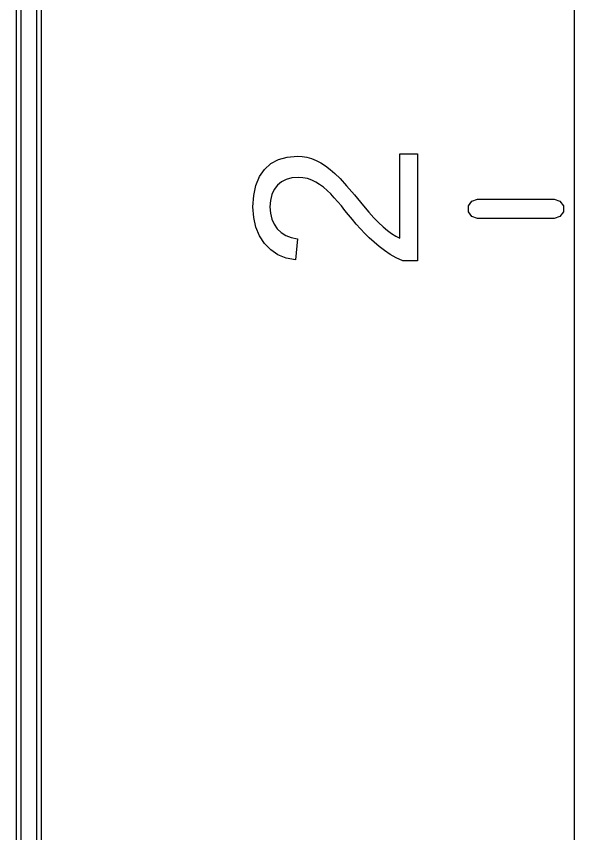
# Model space of a CAD drawing. Header units: metres. Extents: x -91 to 100, y 0 to 828.
# Drawn here: x -43.6 to 0, y 234.1 to 298.1 of the extents above; entities that cross this region are included whole.
import ezdxf

# ---------------------------------------------------------------- set-up
doc = ezdxf.new("R2010")
doc.units = ezdxf.units.M

msp = doc.modelspace()

# ---------------------------------------------------------------- linework, layer by layer
for p, q in [((-43.6374, 201.592), (-43.6374, 347.244)), ((-42.0499, 199.528), (-42.0499, 347.244)), ((-43.2846, 347.076), (-43.2846, 201.687)), ((-41.6971, 347.076), (-41.6971, 198.727)), ((0, 180.28), (0, 323.81)), ((-22.4571, 287.049), (-21.6734, 287.114)), ((-21.6734, 287.114), (-21.3056, 287.093)), ((-21.3056, 287.093), (-20.9389, 287.029)), ((-13.6676, 280.707), (-13.6676, 287.311)), ((-13.6676, 287.311), (-12.2929, 287.311)), ((-12.2929, 287.311), (-12.2929, 278.928)), ((-24.2387, 286.085), (-23.7397, 286.535)), ((-23.7397, 286.535), (-23.1459, 286.856)), ((-23.1459, 286.856), (-22.4571, 287.049)), ((-20.9389, 287.029), (-20.5733, 286.924)), ((-20.5733, 286.924), (-20.2088, 286.777)), ((-20.2088, 286.777), (-19.8449, 286.588)), ((-19.8449, 286.588), (-19.481, 286.358)), ((-24.6338, 285.515), (-24.2387, 286.085)), ((-19.481, 286.358), (-19.1171, 286.087)), ((-19.1171, 286.087), (-18.7532, 285.775)), ((-18.7532, 285.775), (-18.3393, 285.367)), ((-24.9159, 284.835), (-24.6338, 285.515)), ((-22.545, 285.299), (-22.9201, 285.108)), ((-22.1114, 285.413), (-22.545, 285.299)), ((-21.6194, 285.451), (-22.1114, 285.413)), ((-21.2432, 285.429), (-21.6194, 285.451)), ((-20.8872, 285.363), (-21.2432, 285.429)), ((-20.5514, 285.252), (-20.8872, 285.363)), ((-20.2357, 285.096), (-20.5514, 285.252)), ((-18.3393, 285.367), (-17.8255, 284.807)), ((-25.0853, 284.044), (-24.9159, 284.835)), ((-23.4884, 284.505), (-23.6682, 284.11)), ((-23.2369, 284.84), (-23.4884, 284.505)), ((-22.9201, 285.108), (-23.2369, 284.84)), ((-19.9336, 284.905), (-20.2357, 285.096)), ((-19.6382, 284.686), (-19.9336, 284.905)), ((-19.3496, 284.44), (-19.6382, 284.686)), ((-17.8255, 284.807), (-17.2117, 284.095)), ((-25.1417, 283.142), (-25.0853, 284.044)), ((-23.6682, 284.11), (-23.776, 283.656)), ((-19.0676, 284.166), (-19.3496, 284.44)), ((-18.7891, 283.87), (-19.0676, 284.166)), ((-18.5106, 283.557), (-18.7891, 283.87)), ((-17.2117, 284.095), (-16.4979, 283.232)), ((-23.776, 283.656), (-23.8119, 283.142)), ((-18.2321, 283.226), (-18.5106, 283.557)), ((-17.9536, 282.877), (-18.2321, 283.226)), ((-16.4979, 283.232), (-16.086, 282.742)), ((-8.3008, 283.232), (-8.0283, 283.607)), ((-8.3008, 282.768), (-8.3008, 283.232)), ((-8.0283, 283.607), (-7.5875, 283.75)), ((-7.5875, 283.75), (-1.5875, 283.75)), ((-1.5875, 283.75), (-1.1467, 283.607)), ((-1.1467, 283.607), (-0.8742, 283.232)), ((-0.8742, 283.232), (-0.8742, 282.768)), ((-25.0855, 282.31), (-25.1417, 283.142)), ((-23.8119, 283.142), (-23.7768, 282.648)), ((-23.7768, 282.648), (-23.6715, 282.2)), ((-17.6691, 282.519), (-17.9536, 282.877)), ((-16.086, 282.742), (-15.6949, 282.304)), ((-8.0283, 282.393), (-8.3008, 282.768)), ((-0.8742, 282.768), (-1.1467, 282.393)), ((-24.917, 281.557), (-25.0855, 282.31)), ((-23.6715, 282.2), (-23.496, 281.797)), ((-17.3729, 282.159), (-17.6691, 282.519)), ((-17.0649, 281.798), (-17.3729, 282.159)), ((-15.6949, 282.304), (-15.3245, 281.92)), ((-7.5875, 282.25), (-8.0283, 282.393)), ((-1.5875, 282.25), (-7.5875, 282.25)), ((-1.1467, 282.393), (-1.5875, 282.25)), ((-24.6362, 280.884), (-24.917, 281.557)), ((-23.496, 281.797), (-23.2502, 281.439)), ((-23.2502, 281.439), (-22.9411, 281.139)), ((-16.745, 281.435), (-17.0649, 281.798)), ((-16.4098, 281.075), (-16.745, 281.435)), ((-15.3245, 281.92), (-14.975, 281.588)), ((-14.975, 281.588), (-14.6389, 281.304)), ((-14.6389, 281.304), (-14.3089, 281.062)), ((-24.2431, 280.289), (-24.6362, 280.884)), ((-22.9411, 281.139), (-22.5753, 280.908)), ((-22.5753, 280.908), (-22.1527, 280.746)), ((-22.1527, 280.746), (-21.6734, 280.653)), ((-16.0554, 280.724), (-16.4098, 281.075)), ((-15.682, 280.381), (-16.0554, 280.724)), ((-14.3089, 281.062), (-13.9852, 280.863)), ((-13.9852, 280.863), (-13.6676, 280.707)), ((-23.7551, 279.793), (-24.2431, 280.289)), ((-21.6734, 280.653), (-21.8261, 279)), ((-15.2894, 280.047), (-15.682, 280.381)), ((-14.8719, 279.729), (-15.2894, 280.047)), ((-23.1896, 279.412), (-23.7551, 279.793)), ((-22.5466, 279.148), (-23.1896, 279.412)), ((-14.4235, 279.437), (-14.8719, 279.729)), ((-13.9442, 279.17), (-14.4235, 279.437)), ((-21.8261, 279), (-22.5466, 279.148)), ((-13.434, 278.928), (-13.9442, 279.17)), ((-12.2929, 278.928), (-13.434, 278.928))]:
    msp.add_line(p, q)

doc.saveas('drawing.dxf')
